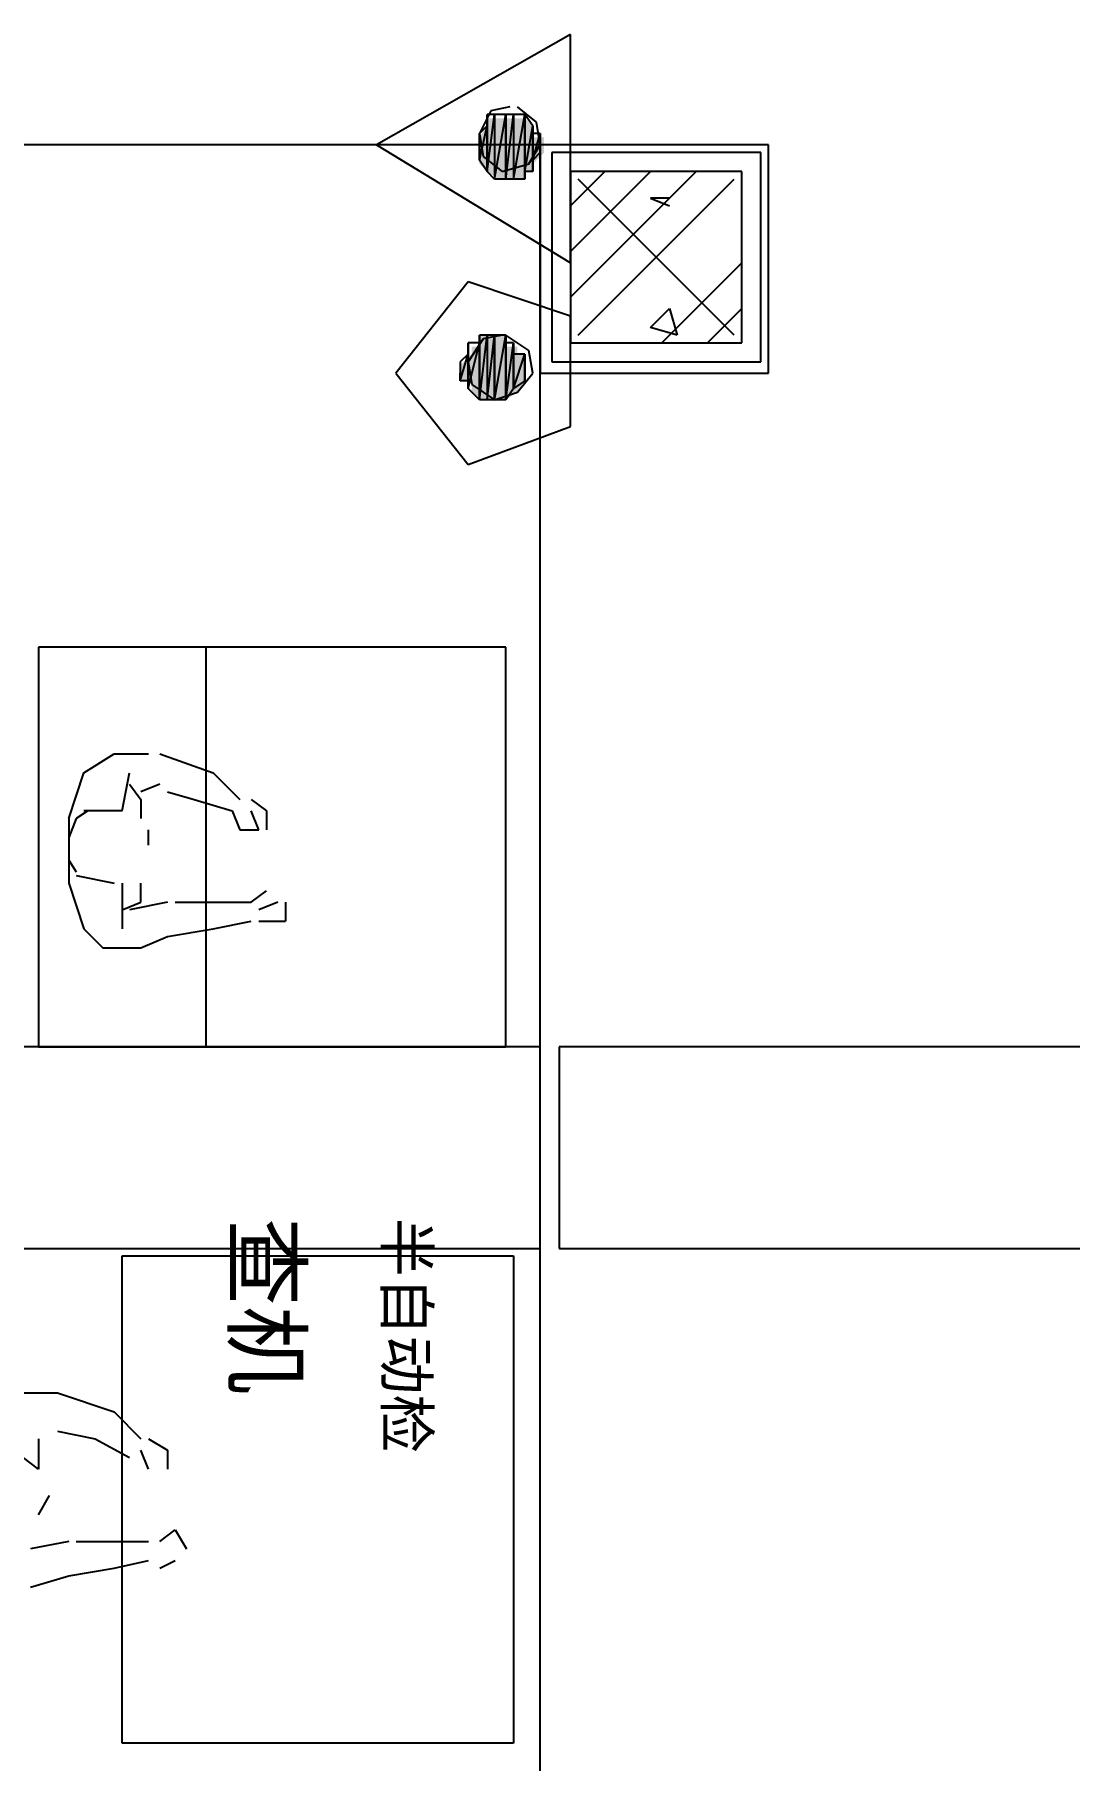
# Model space of a CAD drawing. Header units: millimetres. Extents: x 5 to 415, y 48 to 251.
# Drawn here: x 312.47 to 317.27, y 189.78 to 197.78 of the extents above; entities that cross this region are included whole.
import ezdxf

# ---------------------------------------------------------------- set-up
doc = ezdxf.new("R2010")
doc.units = ezdxf.units.MM
for name, color, linetype in [('H', 7, 'Continuous'), ('P', 7, 'Continuous'), ('T', 7, 'Continuous')]:
    doc.layers.add(name, color=color, linetype=linetype)

msp = doc.modelspace()

# ---------------------------------------------------------------- hatches: boundary and pattern name
at = {"layer": 'H', "linetype": 'Continuous'}
for points in [[(314.572, 197.15), (314.572, 197.397), (314.625, 197.397), (314.625, 197.115), (314.572, 197.15)], [(314.625, 197.115), (314.625, 197.397), (314.66, 197.397), (314.66, 197.115), (314.625, 197.115)], [(314.66, 197.115), (314.66, 197.397), (314.713, 197.397), (314.713, 197.115), (314.66, 197.115)], [(314.713, 197.115), (314.713, 197.397), (314.748, 197.397), (314.748, 197.115), (314.713, 197.115)], [(314.748, 197.15), (314.748, 197.397), (314.784, 197.362), (314.784, 197.15), (314.748, 197.15)], [(314.572, 197.15), (314.537, 197.185), (314.537, 197.309), (314.572, 197.362), (314.572, 197.15)], [(314.784, 197.185), (314.784, 197.309), (314.837, 197.309), (314.837, 197.238), (314.784, 197.185)], [(314.501, 196.127), (314.501, 196.338), (314.537, 196.338), (314.537, 196.092), (314.501, 196.127)], [(314.537, 196.092), (314.537, 196.391), (314.572, 196.391), (314.572, 196.092), (314.537, 196.092)], [(314.572, 196.092), (314.572, 196.391), (314.625, 196.391), (314.625, 196.092), (314.572, 196.092)], [(314.625, 196.092), (314.625, 196.391), (314.66, 196.391), (314.66, 196.092), (314.625, 196.092)], [(314.66, 196.092), (314.66, 196.338), (314.713, 196.338), (314.713, 196.127), (314.66, 196.092)], [(314.448, 196.18), (314.448, 196.25), (314.501, 196.303), (314.501, 196.18), (314.448, 196.18)], [(314.713, 196.127), (314.713, 196.303), (314.748, 196.303), (314.748, 196.18), (314.713, 196.127)]]:
    msp.add_hatch(color=256, dxfattribs=at).paths.add_polyline_path(points)

# ---------------------------------------------------------------- linework, layer by layer
at = {"layer": 'P'}
for points in [[(314.96, 197.785), (314.06, 197.273)], [(314.96, 196.727), (314.96, 197.785)], [(314.59, 197.432), (314.537, 197.326)], [(314.572, 197.414), (314.572, 197.15)], [(314.572, 197.15), (314.572, 197.414)], [(314.572, 197.414), (314.572, 197.15)], [(314.572, 197.362), (314.572, 197.414)], [(314.572, 197.414), (314.572, 197.15)], [(314.572, 197.15), (314.607, 197.414)], [(314.607, 197.414), (314.572, 197.414)], [(314.572, 197.15), (314.607, 197.414)], [(314.678, 197.45), (314.59, 197.432)], [(314.607, 197.414), (314.607, 197.115)], [(314.607, 197.414), (314.607, 197.115)], [(314.607, 197.115), (314.66, 197.414)], [(314.66, 197.414), (314.607, 197.414)], [(314.607, 197.115), (314.66, 197.414)], [(314.66, 197.414), (314.66, 197.115)], [(314.66, 197.414), (314.66, 197.115)], [(314.66, 197.115), (314.66, 197.414)], [(314.66, 197.414), (314.66, 197.414)], [(314.66, 197.115), (314.66, 197.414)], [(314.66, 197.414), (314.66, 197.414)], [(314.66, 197.414), (314.66, 197.115)], [(314.66, 197.414), (314.66, 197.115)], [(314.66, 197.115), (314.695, 197.414)], [(314.695, 197.414), (314.66, 197.414)], [(314.66, 197.115), (314.695, 197.414)], [(314.695, 197.414), (314.695, 197.115)], [(314.695, 197.414), (314.695, 197.115)], [(314.695, 197.115), (314.748, 197.414)], [(314.748, 197.414), (314.695, 197.414)], [(314.695, 197.115), (314.748, 197.414)], [(314.801, 197.379), (314.713, 197.45)], [(314.748, 197.414), (314.748, 197.115)], [(314.748, 197.414), (314.748, 197.115)], [(314.748, 197.15), (314.748, 197.414)], [(314.748, 197.115), (314.748, 197.414)], [(314.748, 197.414), (314.748, 197.414)], [(314.748, 197.414), (314.748, 197.115)], [(314.748, 197.414), (314.748, 197.15)], [(314.784, 197.362), (314.748, 197.414)], [(314.819, 197.273), (314.801, 197.379)], [(314.537, 197.203), (314.572, 197.362)], [(314.572, 197.362), (314.537, 197.326)], [(314.537, 197.203), (314.572, 197.362)], [(314.537, 197.326), (314.554, 197.22)], [(314.537, 197.326), (314.537, 197.238)], [(314.537, 197.238), (314.537, 197.326)], [(314.537, 197.326), (314.537, 197.238)], [(314.537, 197.273), (314.537, 197.326)], [(314.537, 197.326), (314.537, 197.238)], [(314.537, 197.238), (314.537, 197.326)], [(314.537, 197.326), (314.537, 197.326)], [(314.537, 197.238), (314.537, 197.326)], [(314.537, 197.326), (314.537, 197.203)], [(314.537, 197.326), (314.537, 197.203)], [(314.572, 197.362), (314.572, 197.15)], [(314.572, 197.362), (314.572, 197.15)], [(314.572, 197.15), (314.572, 197.362)], [(314.572, 197.362), (314.572, 197.362)], [(314.572, 197.15), (314.572, 197.362)], [(314.572, 197.362), (314.572, 197.362)], [(314.572, 197.362), (314.572, 197.15)], [(314.572, 197.15), (314.572, 197.362)], [(314.748, 197.15), (314.784, 197.362)], [(314.748, 197.15), (314.784, 197.362)], [(314.784, 197.362), (314.784, 197.15)], [(314.784, 197.362), (314.784, 197.15)], [(314.784, 197.15), (314.784, 197.362)], [(314.784, 197.362), (314.784, 197.362)], [(314.784, 197.15), (314.784, 197.362)], [(314.784, 197.362), (314.784, 197.362)], [(314.784, 197.362), (314.784, 197.15)], [(314.784, 197.362), (314.784, 197.15)], [(314.784, 197.326), (314.784, 197.362)], [(314.784, 197.15), (314.784, 197.326)], [(314.784, 197.15), (314.784, 197.326)], [(314.784, 197.326), (314.784, 197.203)], [(314.784, 197.326), (314.784, 197.203)], [(314.784, 197.203), (314.819, 197.326)], [(314.819, 197.326), (314.784, 197.326)], [(314.784, 197.203), (314.819, 197.326)], [(314.819, 197.326), (314.819, 197.238)], [(314.819, 197.273), (314.819, 197.326)], [(314.819, 197.326), (314.819, 197.273)], [(314.819, 197.273), (300.602, 197.273)], [(314.06, 197.273), (314.96, 196.727)], [(314.537, 197.238), (314.537, 197.273)], [(314.537, 197.203), (314.537, 197.238)], [(314.554, 197.22), (314.643, 197.15)], [(314.766, 197.185), (314.819, 197.273)], [(314.819, 197.238), (314.784, 197.203)], [(314.819, 197.273), (314.819, 196.215)], [(315.877, 197.273), (314.819, 197.273)], [(314.819, 197.273), (314.819, 197.238)], [(314.819, 197.238), (314.819, 197.273)], [(314.819, 181.61), (314.819, 197.273)], [(314.872, 197.238), (314.872, 196.268)], [(315.842, 197.238), (314.872, 197.238)], [(315.842, 196.268), (315.842, 197.238)], [(315.877, 196.215), (315.877, 197.273)], [(314.572, 197.15), (314.537, 197.203)], [(314.607, 197.115), (314.572, 197.15)], [(314.643, 197.15), (314.766, 197.185)], [(314.748, 197.115), (314.748, 197.15)], [(314.784, 197.15), (314.748, 197.15)], [(314.784, 197.203), (314.784, 197.15)], [(314.96, 196.991), (315.119, 197.15)], [(314.96, 196.779), (315.33, 197.15)], [(314.96, 196.568), (315.542, 197.15)], [(314.96, 197.15), (314.96, 196.356)], [(315.754, 197.15), (314.96, 197.15)], [(315.754, 196.356), (315.754, 197.15)], [(314.66, 197.115), (314.607, 197.115)], [(314.695, 197.115), (314.66, 197.115)], [(314.748, 197.115), (314.695, 197.115)], [(315.718, 196.391), (314.995, 197.115)], [(314.995, 196.391), (315.718, 197.115)], [(315.419, 197.026), (315.33, 197.026)], [(315.33, 197.026), (315.419, 196.991)], [(315.383, 196.356), (315.754, 196.727)], [(314.484, 196.638), (314.149, 196.215)], [(314.96, 196.48), (314.484, 196.638)], [(315.33, 196.427), (315.419, 196.515)], [(315.419, 196.515), (315.454, 196.391)], [(315.595, 196.356), (315.754, 196.515)], [(314.96, 195.968), (314.96, 196.48)], [(315.454, 196.391), (315.33, 196.427)], [(314.554, 196.374), (314.484, 196.268)], [(314.484, 196.356), (314.484, 196.144)], [(314.484, 196.144), (314.484, 196.356)], [(314.484, 196.356), (314.484, 196.144)], [(314.484, 196.303), (314.484, 196.356)], [(314.484, 196.356), (314.484, 196.144)], [(314.484, 196.144), (314.537, 196.356)], [(314.537, 196.356), (314.484, 196.356)], [(314.484, 196.144), (314.537, 196.356)], [(314.537, 196.391), (314.537, 196.092)], [(314.537, 196.092), (314.537, 196.391)], [(314.537, 196.391), (314.537, 196.092)], [(314.537, 196.356), (314.537, 196.391)], [(314.537, 196.391), (314.537, 196.092)], [(314.537, 196.092), (314.572, 196.391)], [(314.572, 196.391), (314.537, 196.391)], [(314.537, 196.092), (314.572, 196.391)], [(314.537, 196.356), (314.537, 196.092)], [(314.537, 196.092), (314.537, 196.356)], [(314.643, 196.391), (314.554, 196.374)], [(314.572, 196.391), (314.572, 196.092)], [(314.572, 196.391), (314.572, 196.092)], [(314.572, 196.092), (314.607, 196.391)], [(314.607, 196.391), (314.572, 196.391)], [(314.572, 196.092), (314.607, 196.391)], [(314.607, 196.391), (314.607, 196.092)], [(314.607, 196.391), (314.607, 196.092)], [(314.607, 196.092), (314.607, 196.391)], [(314.607, 196.391), (314.607, 196.391)], [(314.607, 196.092), (314.607, 196.391)], [(314.607, 196.391), (314.607, 196.391)], [(314.607, 196.391), (314.607, 196.092)], [(314.607, 196.391), (314.607, 196.092)], [(314.607, 196.092), (314.66, 196.391)], [(314.66, 196.391), (314.607, 196.391)], [(314.607, 196.092), (314.66, 196.391)], [(314.766, 196.321), (314.66, 196.391)], [(314.66, 196.391), (314.66, 196.092)], [(314.66, 196.092), (314.66, 196.391)], [(314.66, 196.391), (314.66, 196.356)], [(314.66, 196.356), (314.66, 196.092)], [(314.66, 196.092), (314.66, 196.356)], [(314.66, 196.356), (314.66, 196.092)], [(314.66, 196.356), (314.66, 196.092)], [(314.66, 196.092), (314.695, 196.356)], [(314.695, 196.356), (314.66, 196.356)], [(314.66, 196.092), (314.695, 196.356)], [(314.695, 196.356), (314.695, 196.144)], [(314.695, 196.144), (314.695, 196.356)], [(314.695, 196.356), (314.695, 196.303)], [(314.96, 196.356), (315.754, 196.356)], [(314.448, 196.18), (314.484, 196.303)], [(314.484, 196.303), (314.448, 196.268)], [(314.448, 196.18), (314.484, 196.303)], [(314.448, 196.268), (314.448, 196.268)], [(314.448, 196.268), (314.448, 196.268)], [(314.448, 196.268), (314.448, 196.18)], [(314.484, 196.303), (314.484, 196.18)], [(314.484, 196.303), (314.484, 196.18)], [(314.484, 196.144), (314.484, 196.303)], [(314.484, 196.18), (314.484, 196.303)], [(314.484, 196.303), (314.484, 196.303)], [(314.484, 196.303), (314.484, 196.18)], [(314.484, 196.144), (314.484, 196.303)], [(314.484, 196.268), (314.501, 196.162)], [(314.695, 196.303), (314.695, 196.144)], [(314.695, 196.144), (314.695, 196.303)], [(314.695, 196.303), (314.695, 196.144)], [(314.695, 196.303), (314.695, 196.144)], [(314.695, 196.144), (314.748, 196.303)], [(314.748, 196.303), (314.695, 196.303)], [(314.695, 196.144), (314.748, 196.303)], [(314.748, 196.303), (314.748, 196.18)], [(314.748, 196.18), (314.748, 196.303)], [(314.748, 196.303), (314.748, 196.268)], [(314.748, 196.268), (314.748, 196.18)], [(314.748, 196.18), (314.748, 196.268)], [(314.748, 196.268), (314.748, 196.18)], [(314.748, 196.268), (314.748, 196.18)], [(314.748, 196.18), (314.748, 196.268)], [(314.748, 196.268), (314.748, 196.268)], [(314.748, 196.18), (314.748, 196.268)], [(314.748, 196.268), (314.748, 196.215)], [(314.784, 196.215), (314.766, 196.321)], [(314.872, 196.268), (315.842, 196.268)], [(314.149, 196.215), (314.484, 195.792)], [(314.448, 196.215), (314.448, 196.18)], [(314.448, 196.18), (314.448, 196.215)], [(314.484, 196.18), (314.448, 196.18)], [(314.484, 196.18), (314.484, 196.144)], [(314.748, 196.18), (314.695, 196.144)], [(314.713, 196.127), (314.784, 196.215)], [(314.748, 196.215), (314.748, 196.18)], [(314.819, 196.215), (315.877, 196.215)], [(314.537, 196.092), (314.484, 196.144)], [(314.501, 196.162), (314.607, 196.092)], [(314.607, 196.092), (314.713, 196.127)], [(314.695, 196.144), (314.66, 196.092)], [(314.572, 196.092), (314.537, 196.092)], [(314.607, 196.092), (314.572, 196.092)], [(314.66, 196.092), (314.607, 196.092)], [(314.484, 195.792), (314.96, 195.968)], [(314.66, 194.945), (312.491, 194.945)], [(312.491, 194.945), (312.491, 193.093)], [(314.66, 194.945), (312.491, 194.945)], [(312.491, 194.945), (312.491, 193.093)], [(314.66, 194.945), (313.267, 194.945)], [(313.267, 194.945), (313.267, 193.093)], [(314.66, 193.093), (314.66, 194.945)], [(314.66, 193.093), (314.66, 194.945)], [(314.66, 193.093), (314.66, 194.945)], [(312.702, 194.363), (312.843, 194.451)], [(312.843, 194.451), (313.002, 194.451)], [(313.055, 194.451), (313.302, 194.363)], [(312.632, 194.151), (312.702, 194.363)], [(312.879, 194.187), (312.914, 194.363)], [(313.302, 194.363), (313.425, 194.239)], [(312.914, 194.31), (312.967, 194.239)], [(313.055, 194.31), (312.967, 194.275)], [(313.09, 194.275), (313.214, 194.239)], [(312.72, 194.187), (312.667, 194.151)], [(312.879, 194.187), (312.702, 194.187)], [(312.967, 194.239), (312.967, 194.151)], [(313.214, 194.239), (313.39, 194.187)], [(313.39, 194.187), (313.425, 194.098)], [(313.478, 194.239), (313.549, 194.187)], [(313.514, 194.098), (313.478, 194.187)], [(313.549, 194.187), (313.549, 194.098)], [(312.632, 194.151), (312.632, 193.851)], [(312.667, 194.151), (312.632, 194.063)], [(313.002, 194.028), (313.002, 194.098)], [(313.425, 194.098), (313.514, 194.098)], [(312.632, 194.028), (312.632, 193.94)], [(312.632, 193.957), (312.667, 193.904)], [(312.667, 193.887), (312.843, 193.851)], [(312.632, 193.851), (312.702, 193.64)], [(312.879, 193.851), (312.879, 193.64)], [(312.967, 193.763), (312.967, 193.851)], [(313.478, 193.763), (313.549, 193.816)], [(312.879, 193.728), (312.967, 193.763)], [(313.09, 193.763), (312.914, 193.728)], [(313.126, 193.763), (313.302, 193.763)], [(313.302, 193.763), (313.478, 193.763)], [(313.602, 193.763), (313.514, 193.728)], [(313.637, 193.763), (313.637, 193.675)], [(312.702, 193.64), (312.79, 193.552)], [(313.09, 193.604), (313.302, 193.64)], [(313.302, 193.64), (313.478, 193.675)], [(313.514, 193.675), (313.637, 193.675)], [(312.79, 193.552), (312.967, 193.552)], [(312.967, 193.552), (313.09, 193.604)], [(314.819, 193.093), (311.697, 193.093)], [(312.491, 193.093), (314.66, 193.093)], [(312.491, 193.093), (314.66, 193.093)], [(313.267, 193.093), (314.66, 193.093)], [(314.819, 192.158), (314.819, 193.093)], [(317.324, 193.093), (314.907, 193.093)], [(314.907, 193.093), (314.907, 192.158)], [(311.697, 192.158), (314.819, 192.158)], [(312.879, 189.865), (312.879, 192.123)], [(312.879, 192.123), (314.695, 192.123)], [(314.695, 192.123), (314.695, 189.865)], [(314.907, 192.158), (317.324, 192.158)], [(312.332, 191.488), (312.491, 191.488)], [(312.491, 191.488), (312.579, 191.488)], [(312.579, 191.488), (312.843, 191.4)], [(312.843, 191.4), (312.967, 191.276)], [(312.579, 191.311), (312.755, 191.276)], [(312.491, 191.276), (312.491, 191.135)], [(312.755, 191.276), (312.914, 191.188)], [(313.002, 191.135), (312.967, 191.223)], [(313.002, 191.276), (313.09, 191.223)], [(313.09, 191.223), (313.09, 191.135)], [(312.491, 191.135), (312.42, 191.188)], [(312.491, 190.923), (312.543, 191.012)], [(313.055, 190.8), (313.126, 190.853)], [(313.126, 190.853), (313.178, 190.765)], [(312.632, 190.8), (312.455, 190.765)], [(312.667, 190.8), (312.79, 190.8)], [(312.79, 190.8), (313.002, 190.8)], [(312.632, 190.641), (312.843, 190.676)], [(312.843, 190.676), (313.002, 190.712)], [(313.055, 190.676), (313.126, 190.712)], [(312.455, 190.588), (312.632, 190.641)], [(314.695, 189.865), (312.879, 189.865)]]:
    msp.add_lwpolyline(points, dxfattribs=at)

# ---------------------------------------------------------------- texts
at = {"layer": 'T', "attachment_point": 1, "rotation": 270}
for s, insert, char_height in [('{\\fArial|b0|i0|c0|p18;查机}', (313.7, 192.3), 0.3), ('{\\fArial|b0|i0|c0|p18;半自动检}', (314.3, 192.3), 0.2)]:
    msp.add_mtext(s, dxfattribs=dict(at, insert=insert, char_height=char_height))

doc.saveas('drawing.dxf')
